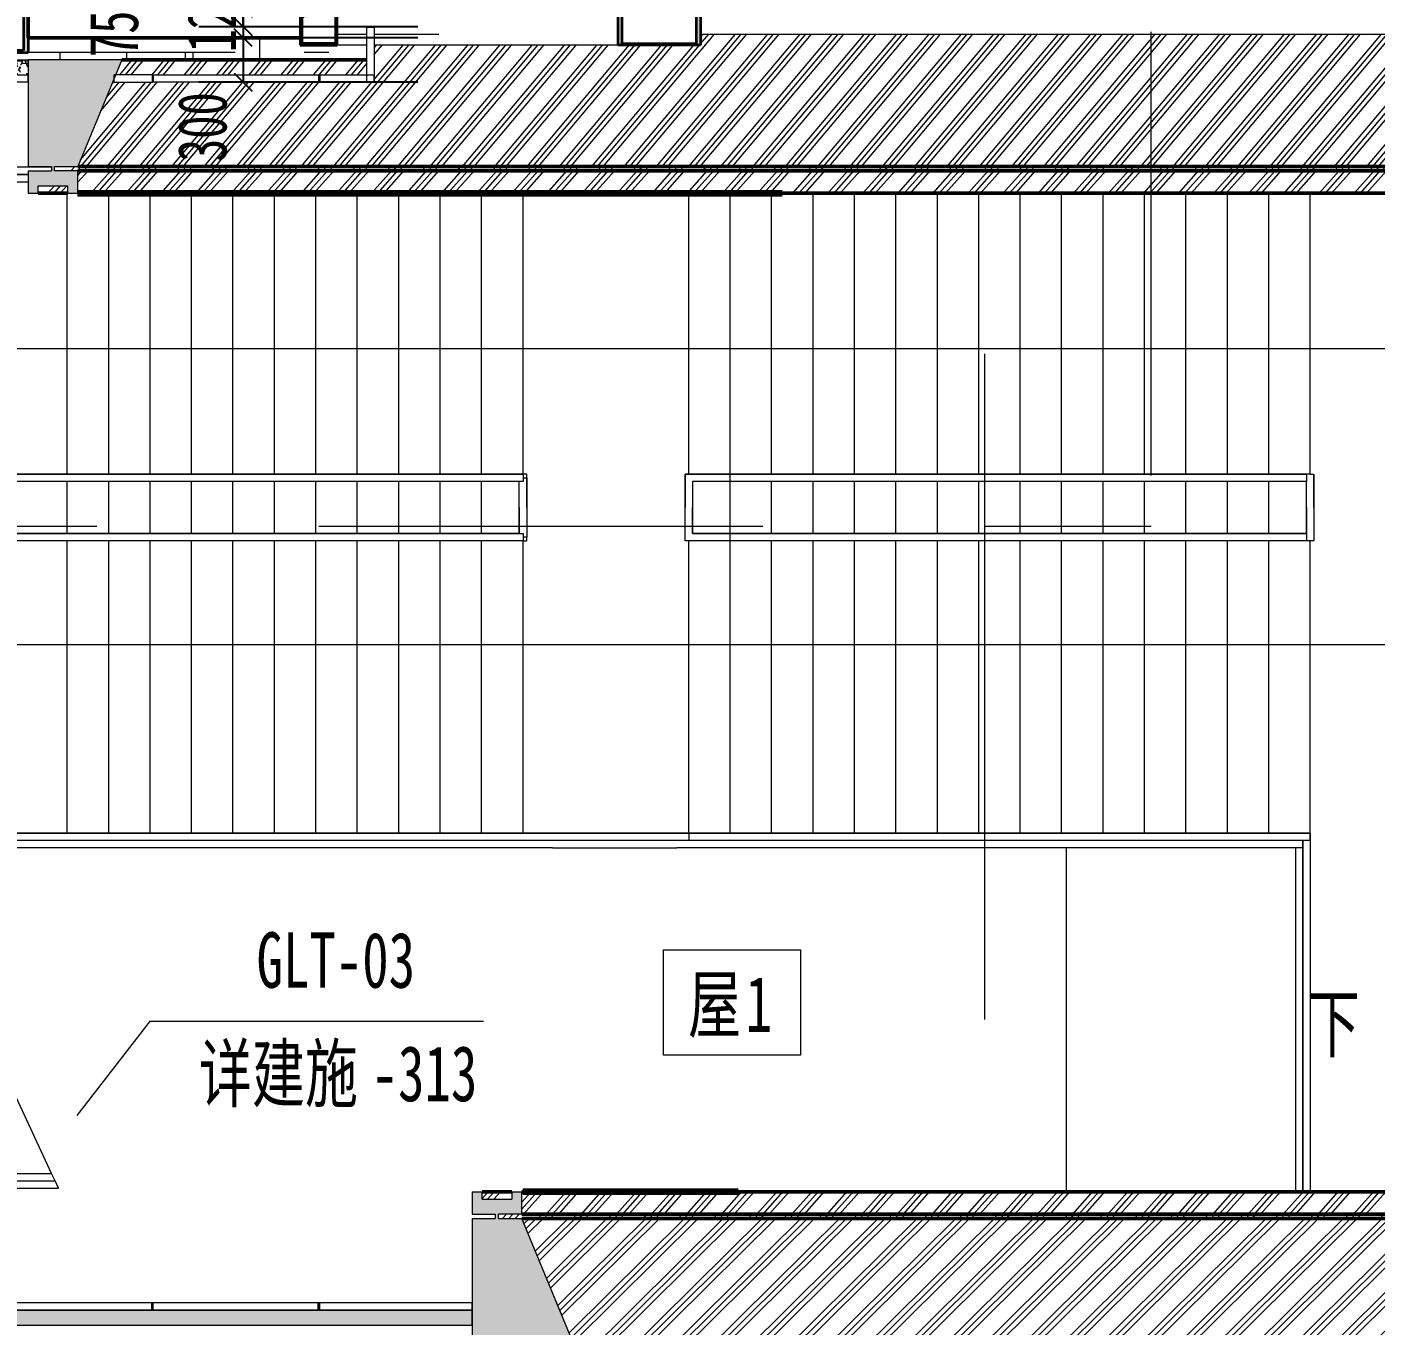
# Model space of a CAD drawing. Header units: millimetres. Extents: x 124696 to 347024, y 412631 to 564609.
# Drawn here: x 192699 to 201810, y 501577 to 510350 of the extents above; entities that cross this region are included whole.
import ezdxf

# ---------------------------------------------------------------- set-up
doc = ezdxf.new("R2010")
doc.units = ezdxf.units.MM
doc.header["$LTSCALE"] = 1500
doc.header["$MEASUREMENT"] = 0
for name, pattern in [('二层平面图$0$Aligning Line', [6.35, 3.175, -3.175]), ('二层平面图$0$IMPORT-216002', [3, 2, -1]), ('二层平面图$0$轴网线_12_3_3_3 mm', [21, 12, -3, 3, -3])]:
    doc.linetypes.add(name, pattern=pattern)
doc.layers.add('0-建筑底图', color=7, linetype='Continuous')
for name, color, linetype, lineweight in [('二层平面图$0$0-1', 7, 'Continuous', 5), ('二层平面图$0$A-FLOR-HRAL', 71, 'Continuous', 9), ('二层平面图$0$A-FLOR-STRS', 51, 'Continuous', 9), ('二层平面图$0$A-FLOR-STRS-IDEN-1', 2, 'Continuous', 15), ('二层平面图$0$A-FLOR-STRS-TXT', 51, 'Continuous', 9), ('二层平面图$0$A-LINE', 7, 'Continuous', 9), ('二层平面图$0$A-LINE-1', 7, '二层平面图$0$IMPORT-216002', 9), ('二层平面图$0$A-LINE-4', 7, '二层平面图$0$Aligning Line', 100), ('二层平面图$0$A-NORM-MODEL-1', 9, 'Continuous', 9), ('二层平面图$0$A-ROOF', 241, 'Continuous', 9), ('二层平面图$0$A-ROOF-2', 254, 'Continuous', 5), ('二层平面图$0$A-ROOF-3', 50, 'Continuous', 50), ('二层平面图$0$A-ROOF-GRID-1', 9, 'Continuous', 9), ('二层平面图$0$A-WALL-1', 10, 'Continuous', 50), ('二层平面图$0$A-WALL-2', 170, 'Continuous', 20), ('二层平面图$0$A-WALL-CURT-PANEL-2', 7, 'Continuous', 9), ('二层平面图$0$A-WALL-CURT-PANEL-3', 140, 'Continuous', 9), ('二层平面图$0$A-WALL-CURT-STILE-2', 7, 'Continuous', 9), ('二层平面图$0$A-WALL-CURT-STILE-3', 7, 'Continuous', 9), ('二层平面图$0$ANNO-DIMS', 3, 'Continuous', 15), ('二层平面图$0$ANNO-DOTE-1', 10, '二层平面图$0$轴网线_12_3_3_3 mm', 15), ('二层平面图$0$ANNO-TEXT', 7, 'Continuous', 15), ('二层平面图$0$ANNO-TEXT-1', 1, 'Continuous', 15), ('二层平面图$0$FLOR-PATT', 99, 'Continuous', 9), ('二层平面图$0$S-BEAM', 4, 'Continuous', 9), ('二层平面图$0$S-BEAM-1', 7, 'Continuous', 9), ('二层平面图$0$S-BEAM-2', 130, 'Continuous', 35), ('二层平面图$0$S-COLU', 7, 'Continuous', 9), ('二层平面图$0$S-COLU-2', 130, 'Continuous', 35), ('二层平面图$0$WALL-HATCH', 252, 'Continuous', 9)]:
    doc.layers.add(name, color=color, linetype=linetype, lineweight=lineweight)
doc.styles.add('二层平面图$0$黑体', font='simhei.ttf', dxfattribs={"width": 0.7, "height": 375})
doc.styles.add('二层平面图$0$黑体_5', font='simhei.ttf', dxfattribs={"width": 0.7, "height": 330})
doc.dimstyles.new('二层平面图$0$直线_2_2mm_黑体_引线_文字在上_2', dxfattribs={"dimscale": 304.8, "dimtxt": 412.811453, "dimasz": 0.393701, "dimexe": 0.984252, "dimexo": 0.0625, "dimgap": 0.147638, "dimtad": 1, "dimdec": 0, "dimzin": 0, "dimdsep": 46, "dimtxsty": '二层平面图$0$黑体_5', "dimblk1": '二层平面图$0$_Oblique', "dimblk2": '二层平面图$0$_Oblique', "dimsah": 1, "dimcen": 0.09, "dimazin": 0, "dimtfac": 1, "dimtdec": 4, "dimtix": 1, "dimtmove": 2, "dimatfit": 3, "dimfxl": 3.937008, "dimfxlon": 1, "dimtvp": 1, "dimtolj": 1, "dimtzin": 0, "dimarcsym": 2})
doc.dimstyles.new('二层平面图$0$直线_2_2mm_黑体_引线_文字在上_3', dxfattribs={"dimscale": 304.8, "dimtxt": 412.811453, "dimasz": 0.393701, "dimexe": 0.984252, "dimexo": 0.0625, "dimgap": 0.147638, "dimtad": 1, "dimdec": 0, "dimzin": 0, "dimdsep": 46, "dimtxsty": '二层平面图$0$黑体_5', "dimblk1": '二层平面图$0$_Oblique', "dimblk2": '二层平面图$0$_Oblique', "dimsah": 1, "dimcen": 0.09, "dimazin": 0, "dimtfac": 1, "dimtdec": 4, "dimtix": 1, "dimtmove": 0, "dimatfit": 3, "dimfxl": 3.937008, "dimfxlon": 1, "dimtvp": 1, "dimtolj": 1, "dimtzin": 0, "dimarcsym": 2})
pattern_1 = [(48.19, (10640.62, 0), (-118.58652, 132.5819), []), (48.19, (10682.55, 0), (-0.0019, 265.165), []), (48.19, (10598.7, 0), (-0.0019, 265.165), [])]
pattern_2 = [(48.19, (10694.29, 0), (-118.58652, 132.5819), []), (48.19, (10736.21, 0), (-0.0019, 265.165), []), (48.19, (10652.36, 0), (-0.0019, 265.165), [])]
pattern_3 = [(48.19, (10662.98, 0), (-118.58652, 132.5819), []), (48.19, (10704.9, 0), (-0.0019, 265.165), []), (48.19, (10621.06, 0), (-0.0019, 265.165), [])]
pattern_4 = [(0, (0, 0), (0, 449.705), []), (90, (0, 0), (-449.705, 3e-14), [])]

# ---------------------------------------------------------------- blocks, each defined once
blk = doc.blocks.new('二层平面图$0$屋顶檐口1 - 屋顶檐口1-2761451-104-2F')
at = {"layer": '二层平面图$0$A-ROOF'}
for points in [[(47536, 52875), (47603.1, 52875), (47603.1, 52925), (47804.3, 52925), (47804.3, 52875), (47871.4, 52875), (47871.4, 53025), (47714.9, 53025), (47714.9, 53055), (47871.4, 53055), (48169.6, 53775), (47536, 53775), (47536, 53055), (47692.5, 53055), (47692.5, 53025), (47536, 53025)], [(50871.4, 44850), (51262.7, 44850), (51262.7, 45000), (50871.4, 45945), (50714.9, 45945), (50714.9, 45975), (50871.4, 45975), (50871.4, 46125), (50804.3, 46125), (50804.3, 46075), (50603.1, 46075), (50603.1, 46125), (50536, 46125), (50536, 45975), (50692.5, 45975), (50692.5, 45945), (50536, 45945), (50536, 45000), (50871.4, 45000)]]:
    blk.add_hatch(color=256, dxfattribs=at).paths.add_polyline_path(points)
at = {"layer": '二层平面图$0$A-ROOF-GRID-1'}
h = blk.add_hatch(dxfattribs=at)
h.set_pattern_fill('FP_39', color=256, style=0, pattern_type=2)
h.set_pattern_definition([(49.948, (6091.51, -2522.41), (-119.07474, 118.00935), []), (49.948, (6133.61, -2518.24), (0.0017, 259.65786), []), (49.948, (6049.41, -2526.6), (0.0017, 259.65786), [])])
h.paths.add_polyline_path([(47871.4, 53055), (58501.2, 53055), (58501.2, 53950), (52079.5, 53950), (52079.5, 53875), (49875, 53875), (49875, 53625), (48116, 53625), (48116, 53645.7), (47989.9, 53341)])
h.paths.add_polyline_path([(48375.1, 53675), (49825, 53675), (49825, 53775), (48169.6, 53775), (48128.2, 53675)])
h.paths.add_polyline_path([(49875, 53919.7), (49881.3, 53950), (49875, 53950)])
h = blk.add_hatch(dxfattribs=at)
h.set_pattern_fill('FP_20', color=256, style=0, pattern_type=2)
h.set_pattern_definition(pattern_3)
h.paths.add_polyline_path([(47714.9, 53025), (58501.2, 53025), (58501.2, 53055), (47714.9, 53055)])
h = blk.add_hatch(dxfattribs=at)
h.set_pattern_fill('FP_21', color=256, style=0, pattern_type=2)
h.set_pattern_definition(pattern_2)
h.paths.add_polyline_path([(51381, 52875), (58501.2, 52875), (58501.2, 53025), (47871.4, 53025), (47871.4, 52875), (50871.4, 52875)])
h = blk.add_hatch(dxfattribs=at)
h.set_pattern_fill('FP_15', color=256, style=0, pattern_type=2)
h.set_pattern_definition(pattern_1)
h.paths.add_polyline_path([(47603.1, 52875), (47804.3, 52875), (47804.3, 52925), (47603.1, 52925)])
h = blk.add_hatch(dxfattribs=at)
h.set_pattern_fill('FP_17', color=256, style=0, pattern_type=2)
h.set_pattern_definition(pattern_1)
h.paths.add_polyline_path([(50692.5, 46075), (50804.3, 46075), (50804.3, 46125), (50603.1, 46125), (50603.1, 46075), (50690.7, 46075)])
h = blk.add_hatch(dxfattribs=at)
h.set_pattern_fill('FP_36', color=256, style=0, pattern_type=2)
h.set_pattern_definition(pattern_2)
h.paths.add_polyline_path([(58284.1, 45975), (58501.2, 45975), (58501.2, 46125), (50871.4, 46125), (50871.4, 45975), (55522.9, 45975)])
h = blk.add_hatch(dxfattribs=at)
h.set_pattern_fill('FP_35', color=256, style=0, pattern_type=2)
h.set_pattern_definition(pattern_3)
h.paths.add_polyline_path([(58501.2, 45945), (58501.2, 45975), (50714.9, 45975), (50714.9, 45945), (58284.1, 45945)])
h = blk.add_hatch(dxfattribs=at)
h.set_pattern_fill('FP_42', color=256, style=0, pattern_type=2)
h.set_pattern_definition([(44.742, (14018.58, 5804.9), (-119.07513, 141.64927), []), (44.742, (14060.68, 5800.73), (0.0011, 259.6579), []), (44.742, (13976.48, 5809.09), (0.0011, 259.6579), [])])
h.paths.add_polyline_path([(51381, 45000), (51740.6, 45000), (51740.6, 45050), (58501.2, 45050), (58501.2, 45945), (50871.4, 45945), (51262.7, 45000)])
at = {"layer": '二层平面图$0$A-ROOF-2'}
for p, q in [((47536, 53775), (47536, 53055)), ((48169.6, 53775), (47536, 53775)), ((48169.6, 53775), (47871.4, 53055)), ((47536, 53055), (47692.5, 53055)), ((47536, 53025), (47536, 52875)), ((47536, 53025), (47692.5, 53025)), ((47692.5, 53055), (47692.5, 53025)), ((47714.9, 53025), (47714.9, 53055)), ((47714.9, 53055), (47871.4, 53055)), ((47871.4, 53025), (47714.9, 53025)), ((47871.4, 52875), (47871.4, 53025)), ((47536, 52875), (47603.1, 52875)), ((47603.1, 52875), (47603.1, 52925)), ((47603.1, 52925), (47804.3, 52925)), ((47804.3, 52875), (47804.3, 52925)), ((47804.3, 52875), (47871.4, 52875)), ((50536, 46125), (50603.1, 46125)), ((50536, 46125), (50536, 45975)), ((50603.1, 46075), (50603.1, 46125)), ((50804.3, 46125), (50871.4, 46125)), ((50804.3, 46125), (50804.3, 46075)), ((50871.4, 45975), (50871.4, 46125)), ((50603.1, 46075), (50804.3, 46075)), ((50536, 45975), (50692.5, 45975)), ((50536, 45945), (50692.5, 45945)), ((50536, 45945), (50536, 45000)), ((50692.5, 45975), (50692.5, 45945)), ((50871.4, 45975), (50714.9, 45975)), ((50714.9, 45945), (50714.9, 45975)), ((50714.9, 45945), (50871.4, 45945)), ((51262.7, 45000), (50871.4, 45945))]:
    blk.add_line(p, q, dxfattribs=at)
at = {"layer": '二层平面图$0$A-ROOF-3'}
for p, q in [((49825, 53775), (48169.6, 53775)), ((58501.2, 53055), (47871.4, 53055)), ((58501.2, 53025), (47871.4, 53025)), ((47804.3, 52875), (47603.1, 52875)), ((50871.4, 52875), (47871.4, 52875)), ((58501.2, 52875), (50871.4, 52875)), ((50603.1, 46125), (50804.3, 46125)), ((50871.4, 46125), (58501.2, 46125)), ((58501.2, 45975), (50871.4, 45975)), ((50871.4, 45945), (58501.2, 45945))]:
    blk.add_line(p, q, dxfattribs=at)
blk = doc.blocks.new('二层平面图$0$SHS-Roof-center_rvt-1-104-2F')
at = {"layer": '二层平面图$0$A-NORM-MODEL-1'}
for p, q in [((49625, 53950), (49825, 53950)), ((49875, 53950), (50310.6, 53950)), ((52079.5, 53950), (58501.2, 53950))]:
    blk.add_line(p, q, dxfattribs=at)
at = {"layer": '二层平面图$0$A-ROOF'}
blk.add_blockref('二层平面图$0$屋顶檐口1 - 屋顶檐口1-2761451-104-2F', (0, 0), dxfattribs=at)
blk = doc.blocks.new('二层平面图$0$S-柱-钢-矩形管 - _-250x250x12x12-1974469-104-2F')
at = {"layer": '二层平面图$0$S-COLU'}
h = blk.add_hatch(color=256, dxfattribs=at)
h.paths.add_polyline_path([(125, -125), (125, 125), (-125, 125), (-125, -125)])
h.paths.add_polyline_path([(113, -113), (-113, -113), (-113, 113), (113, 113)])
at = {"layer": '二层平面图$0$S-COLU-2'}
for p, q in [((125, 125), (-125, 125)), ((-125, 125), (-125, -125)), ((-113, -113), (-113, 113)), ((-113, 113), (113, 113)), ((113, 113), (113, -113)), ((125, -125), (125, 125)), ((-125, -125), (125, -125)), ((113, -113), (-113, -113))]:
    blk.add_line(p, q, dxfattribs=at)
blk = doc.blocks.new('二层平面图$0$S-梁-钢-箱形1 - _-300x350x14x14-V82-104-2F')
at = {"layer": '二层平面图$0$S-BEAM-1'}
h = blk.add_hatch(color=256, dxfattribs=at)
h.paths.add_polyline_path([(47535.4, 53825), (47535.4, 54175), (46864.6, 54175), (46864.6, 53825), (47239.2, 53825)])
h.paths.add_polyline_path([(47504.1, 53839), (46895.9, 53839), (46895.9, 54161), (47504.1, 54161)])
for p, q in [((47535.4, 54175), (48935.4, 54175)), ((48935.4, 53825), (47535.4, 53825)), ((49567.1, 53825), (49400, 53825))]:
    blk.add_line(p, q, dxfattribs=at)
at = {"layer": '二层平面图$0$S-BEAM-2'}
for p, q in [((47535.4, 54175), (46864.6, 54175)), ((46864.6, 54175), (46864.6, 53825)), ((46895.9, 53839), (46895.9, 54161)), ((47504.1, 54161), (46895.9, 54161)), ((47504.1, 54161), (47504.1, 53839)), ((47535.4, 54175), (47535.4, 53825)), ((46864.6, 53825), (47535.4, 53825)), ((47504.1, 53839), (46895.9, 53839))]:
    blk.add_line(p, q, dxfattribs=at)
blk = doc.blocks.new('二层平面图$0$S-梁-钢-箱形1 - _-250x250x12x12-V88-104-2F')
at = {"layer": '二层平面图$0$S-BEAM-2'}
h = blk.add_hatch(color=256, dxfattribs=at)
h.paths.add_polyline_path([(52079.5, 53875), (52079.5, 54125), (51520.5, 54125), (51520.5, 53875)])
h.paths.add_polyline_path([(51547.3, 53887), (51547.3, 54113), (52052.7, 54113), (52052.7, 53887)])
at = {"layer": '二层平面图$0$S-BEAM-1'}
for p, q in [((50272.8, 54125), (51520.5, 54125)), ((49825, 53875), (49625, 53875)), ((51520.5, 53875), (49875, 53875))]:
    blk.add_line(p, q, dxfattribs=at)
at = {"layer": '二层平面图$0$S-BEAM-2'}
for p, q in [((51520.5, 54125), (52079.5, 54125)), ((51520.5, 54125), (51520.5, 53875)), ((52079.5, 54125), (52079.5, 53875)), ((51547.3, 54113), (51547.3, 53887)), ((51547.3, 54113), (52052.7, 54113)), ((52052.7, 53887), (52052.7, 54113)), ((52079.5, 53875), (51520.5, 53875)), ((51547.3, 53887), (52052.7, 53887))]:
    blk.add_line(p, q, dxfattribs=at)
blk = doc.blocks.new('二层平面图$0$SHS-Structure-Center_rvt-1-104-2F')
at = {"layer": '二层平面图$0$S-BEAM'}
for name in ['二层平面图$0$S-梁-钢-箱形1 - _-300x350x14x14-V82-104-2F', '二层平面图$0$S-梁-钢-箱形1 - _-250x250x12x12-V88-104-2F']:
    blk.add_blockref(name, (0, 0), dxfattribs=at)
at = {"layer": '二层平面图$0$S-COLU'}
blk.add_blockref('二层平面图$0$S-柱-钢-矩形管 - _-250x250x12x12-1974469-104-2F', (49500, 54000), dxfattribs=at)
blk = doc.blocks.new('二层平面图$0$系统嵌板 - 白色艾特板-12479780-104-2F')
at = {"layer": '二层平面图$0$A-WALL-CURT-PANEL-3'}
for p, q in [((558.5, 0), (-558.5, 0)), ((-558.5, 0), (-558.5, -50)), ((558.5, -50), (558.5, 0)), ((-558.5, -50), (558.5, -50))]:
    blk.add_line(p, q, dxfattribs=at)
blk = doc.blocks.new('二层平面图$0$系统嵌板 - 白色艾特板-V95-104-2F')
at = {"layer": '二层平面图$0$A-WALL-CURT-PANEL-3'}
for p, q in [((558.5, 0), (-558.5, 0)), ((-558.5, 0), (-558.5, -50)), ((558.5, -50), (558.5, 0)), ((-558.5, -50), (558.5, -50))]:
    blk.add_line(p, q, dxfattribs=at)
blk = doc.blocks.new('二层平面图$0$系统嵌板 - 白色艾特板-V96-104-2F')
at = {"layer": '二层平面图$0$A-WALL-CURT-PANEL-3'}
for p, q in [((473.6, 0), (-558.5, 0)), ((-558.5, 0), (-558.5, -50)), ((473.6, -50), (473.6, 0)), ((-558.5, -50), (473.6, -50))]:
    blk.add_line(p, q, dxfattribs=at)
blk = doc.blocks.new('二层平面图$0$矩形竖梃 - 8 x 50 mm 蜂窝铝板幕墙开缝-V102-104-2F')
at = {"layer": '二层平面图$0$A-WALL-CURT-STILE-3'}
for p, q in [((-4, 50), (4, 50)), ((-4, 0), (-4, 50)), ((4, 0), (-4, 0)), ((4, 50), (4, 0))]:
    blk.add_line(p, q, dxfattribs=at)
blk = doc.blocks.new('二层平面图$0$矩形竖梃 - 8 x 50 mm 蜂窝铝板幕墙开缝-V103-104-2F')
at = {"layer": '二层平面图$0$A-WALL-CURT-STILE-3'}
for p, q in [((-4, 50), (4, 50)), ((-4, 0), (-4, 50)), ((4, 0), (-4, 0)), ((4, 50), (4, 0))]:
    blk.add_line(p, q, dxfattribs=at)
blk = doc.blocks.new('二层平面图$0$系统嵌板 - 深灰色埃特板-12745581-104-2F')
at = {"layer": '二层平面图$0$A-WALL-CURT-PANEL-3'}
for p, q in [((-185.5, 0), (185.5, 0)), ((-185.5, -50), (-185.5, 0)), ((185.5, -50), (-185.5, -50)), ((185.5, -50), (185.5, 0))]:
    blk.add_line(p, q, dxfattribs=at)
blk = doc.blocks.new('二层平面图$0$系统嵌板 - 深灰色埃特板-12528282-104-2F')
at = {"layer": '二层平面图$0$A-WALL-CURT-PANEL-3'}
for p, q in [((-181.4, 50), (185.4, 50)), ((-181.4, 0), (-181.4, 50)), ((185.4, 0), (185.4, 50)), ((185.4, 0), (-181.4, 0))]:
    blk.add_line(p, q, dxfattribs=at)
blk = doc.blocks.new('二层平面图$0$系统嵌板 - 深灰色埃特板-12528283-104-2F')
at = {"layer": '二层平面图$0$A-WALL-CURT-PANEL-3'}
for p, q in [((-556.5, 50), (560.5, 50)), ((-556.5, 0), (-556.5, 50)), ((560.5, 0), (-556.5, 0)), ((560.5, 0), (560.5, 50))]:
    blk.add_line(p, q, dxfattribs=at)
blk = doc.blocks.new('二层平面图$0$系统嵌板 - 深灰色埃特板-12528284-104-2F')
at = {"layer": '二层平面图$0$A-WALL-CURT-PANEL-3'}
for p, q in [((560.5, 50), (301.4, 50)), ((301.4, 0), (301.4, 50)), ((301.4, 0), (560.5, 0)), ((560.5, 0), (560.5, 50))]:
    blk.add_line(p, q, dxfattribs=at)
blk = doc.blocks.new('二层平面图$0$顶部扶栏类型 - 顶部扶栏_内部_-6614265-104-2F')
at = {"layer": '二层平面图$0$A-FLOR-HRAL'}
for p, q in [((45000, 52950), (45000, 53000)), ((45000, 53000), (45050, 53000)), ((45050, 52950), (45000, 52950)), ((45050, 53000), (46680, 53000)), ((46680, 52950), (45050, 52950)), ((46680, 52950), (46680, 53000)), ((46680, 53000), (47536, 53000)), ((47536, 52950), (46680, 52950))]:
    blk.add_line(p, q, dxfattribs=at)
blk = doc.blocks.new('二层平面图$0$顶部扶栏类型 - 顶部扶栏_内部_-V173-104-2F')
at = {"layer": '二层平面图$0$A-FLOR-HRAL'}
for p, q in [((45000, 52950), (45000, 53000)), ((46680, 53000), (45000, 53000)), ((46680, 52950), (45000, 52950)), ((47536, 53000), (46680, 53000)), ((47536, 52950), (46680, 52950))]:
    blk.add_line(p, q, dxfattribs=at)
blk = doc.blocks.new('二层平面图$0$顶部扶栏类型 - 顶部扶栏_内部_-6614817-104-2F')
at = {"layer": '二层平面图$0$A-FLOR-HRAL'}
for p, q in [((44980, 48550), (46680, 48550)), ((46680, 48500), (44980, 48500)), ((46680, 48550), (51160, 48550)), ((51160, 48500), (46680, 48500)), ((51160, 48550), (52000, 48550)), ((52000, 48500), (51160, 48500)), ((52000, 48550), (56200, 48550)), ((52000, 48550), (52000, 48500)), ((56200, 48500), (52000, 48500)), ((56200, 48550), (56200, 48500))]:
    blk.add_line(p, q, dxfattribs=at)
blk = doc.blocks.new('二层平面图$0$顶部扶栏类型 - 顶部扶栏_内部_-V174-104-2F')
at = {"layer": '二层平面图$0$A-FLOR-HRAL'}
for p, q in [((46680, 48550), (44980, 48550)), ((46680, 48500), (44980, 48500)), ((51160, 48550), (46680, 48550)), ((51160, 48500), (46680, 48500)), ((52000, 48550), (51160, 48550)), ((52000, 48500), (51160, 48500)), ((56200, 48550), (52000, 48550)), ((56200, 48500), (52000, 48500)), ((56200, 48500), (56200, 48550))]:
    blk.add_line(p, q, dxfattribs=at)
blk = doc.blocks.new('二层平面图$0$顶部扶栏类型 - 顶部扶栏_内部_-6615320-104-2F')
at = {"layer": '二层平面图$0$A-FLOR-HRAL'}
for p, q in [((56150, 46125), (56150, 48500)), ((56200, 48500), (56200, 46125))]:
    blk.add_line(p, q, dxfattribs=at)
blk = doc.blocks.new('二层平面图$0$顶部扶栏类型 - 顶部扶栏_内部_-V175-104-2F')
at = {"layer": '二层平面图$0$A-FLOR-HRAL'}
for p, q in [((56150, 48500), (56150, 46125)), ((56200, 48500), (56200, 46125))]:
    blk.add_line(p, q, dxfattribs=at)
blk = doc.blocks.new('二层平面图$0$顶部扶栏类型 - 顶部扶栏_内部_-V176-104-2F')
at = {"layer": '二层平面图$0$A-FLOR-HRAL'}
for p, q in [((45000, 46250), (45000, 46200)), ((45000, 46250), (47694.6, 46250)), ((45000, 46200), (47718, 46200)), ((47718, 46200), (47694.6, 46250))]:
    blk.add_line(p, q, dxfattribs=at)
blk = doc.blocks.new('二层平面图$0$顶部扶栏类型 - 顶部扶栏_内部_-6956955-104-2F')
at = {"layer": '二层平面图$0$A-FLOR-HRAL'}
for p, q in [((46375, 50525), (46375, 50750)), ((46425, 50750), (46425, 50575)), ((50855, 50575), (50855, 50750)), ((50905, 50750), (50905, 50550)), ((46425, 50575), (46680, 50575)), ((46680, 50575), (50880, 50575)), ((46680, 50575), (46680, 50525)), ((50880, 50575), (50880, 50525)), ((46680, 50525), (46375, 50525)), ((50880, 50525), (46680, 50525)), ((50905, 50550), (50879.7, 50550)), ((50879.7, 50525), (50905, 50525)), ((50905, 50525), (50905, 50550))]:
    blk.add_line(p, q, dxfattribs=at)
blk = doc.blocks.new('二层平面图$0$顶部扶栏类型 - 顶部扶栏_内部_-V181-104-2F')
at = {"layer": '二层平面图$0$A-FLOR-HRAL'}
for p, q in [((46375, 50525), (46375, 50750)), ((46425, 50575), (46425, 50750)), ((50855, 50750), (50855, 50575)), ((50905, 50750), (50905, 50550)), ((46680, 50575), (46425, 50575)), ((50855, 50575), (46680, 50575)), ((46680, 50525), (46375, 50525)), ((50880, 50525), (46680, 50525))]:
    blk.add_line(p, q, dxfattribs=at)
blk = doc.blocks.new('二层平面图$0$系统嵌板 - 白色艾特板-12479604-104-2F')
at = {"layer": '二层平面图$0$A-WALL-CURT-PANEL-3'}
for p, q in [((-558.5, 50), (-276.5, 50)), ((-558.5, 0), (-558.5, 50)), ((-276.5, 0), (-558.5, 0)), ((-276.5, 0), (-276.5, 50))]:
    blk.add_line(p, q, dxfattribs=at)
blk = doc.blocks.new('二层平面图$0$矩形竖梃 - 8 x 50 mm 蜂窝铝板幕墙开缝-12383123-104-2F')
at = {"layer": '二层平面图$0$A-WALL-CURT-STILE-3'}
for p, q in [((4, 50), (-4, 50)), ((-4, 50), (-4, 0)), ((-4, 0), (4, 0)), ((4, 50), (4, 0))]:
    blk.add_line(p, q, dxfattribs=at)
blk = doc.blocks.new('二层平面图$0$矩形竖梃 - 8 x 50 mm 蜂窝铝板幕墙开缝-12528290-104-2F')
at = {"layer": '二层平面图$0$A-WALL-CURT-STILE-3'}
for p, q in [((4, 0), (-4, 0)), ((-4, 0), (-4, -50)), ((4, 0), (4, -50)), ((-4, -50), (4, -50))]:
    blk.add_line(p, q, dxfattribs=at)
blk = doc.blocks.new('二层平面图$0$矩形竖梃 - 8 x 50 mm 蜂窝铝板幕墙开缝-12528291-104-2F')
at = {"layer": '二层平面图$0$A-WALL-CURT-STILE-3'}
for p, q in [((4, 0), (-4, 0)), ((-4, 0), (-4, -50)), ((4, 0), (4, -50)), ((-4, -50), (4, -50))]:
    blk.add_line(p, q, dxfattribs=at)
blk = doc.blocks.new('二层平面图$0$顶部扶栏类型 - 顶部扶栏_内部_-12219506-104-2F')
at = {"layer": '二层平面图$0$A-FLOR-HRAL'}
for p, q in [((51975, 50750), (51975, 50975)), ((51975, 50975), (52280, 50975)), ((52280, 50975), (56175, 50975)), ((52280, 50925), (52280, 50975)), ((56175, 50975), (56175, 50925)), ((56199.4, 50975), (56225, 50975)), ((56225, 50975), (56225, 50750)), ((52025, 50925), (52025, 50750)), ((52280, 50925), (52025, 50925)), ((56175, 50925), (52280, 50925)), ((56175, 50750), (56175, 50925))]:
    blk.add_line(p, q, dxfattribs=at)
blk = doc.blocks.new('二层平面图$0$顶部扶栏类型 - 顶部扶栏_内部_-V675-104-2F')
at = {"layer": '二层平面图$0$A-FLOR-HRAL'}
for p, q in [((51975, 50975), (51975, 50750)), ((52280, 50975), (51975, 50975)), ((56200, 50975), (52280, 50975)), ((56225, 50750), (56225, 50975)), ((52025, 50925), (52025, 50750)), ((52280, 50925), (52025, 50925)), ((56175, 50925), (52280, 50925)), ((56175, 50750), (56175, 50925))]:
    blk.add_line(p, q, dxfattribs=at)
blk = doc.blocks.new('二层平面图$0$顶部扶栏类型 - 顶部扶栏_内部_-12219670-104-2F')
at = {"layer": '二层平面图$0$A-FLOR-HRAL'}
for p, q in [((51975, 50525), (51975, 50750)), ((52025, 50750), (52025, 50575)), ((56175, 50575), (56175, 50750)), ((56225, 50750), (56225, 50525)), ((52025, 50575), (52280, 50575)), ((52280, 50575), (56175, 50575)), ((52280, 50525), (52280, 50575)), ((56175, 50575), (56175, 50525)), ((52280, 50525), (51975, 50525)), ((56175, 50525), (52280, 50525)), ((56225, 50525), (56199.4, 50525))]:
    blk.add_line(p, q, dxfattribs=at)
blk = doc.blocks.new('二层平面图$0$顶部扶栏类型 - 顶部扶栏_内部_-V676-104-2F')
at = {"layer": '二层平面图$0$A-FLOR-HRAL'}
for p, q in [((51975, 50525), (51975, 50750)), ((52025, 50575), (52025, 50750)), ((56175, 50750), (56175, 50575)), ((56225, 50750), (56225, 50525)), ((52280, 50575), (52025, 50575)), ((56175, 50575), (52280, 50575)), ((52280, 50525), (51975, 50525)), ((56200, 50525), (52280, 50525))]:
    blk.add_line(p, q, dxfattribs=at)
blk = doc.blocks.new('二层平面图$0$顶部扶栏类型 - 顶部扶栏_内部_-12219770-104-2F')
at = {"layer": '二层平面图$0$A-FLOR-HRAL'}
for p, q in [((46375, 50750), (46375, 50975)), ((46375, 50975), (46680, 50975)), ((46680, 50975), (50880, 50975)), ((46680, 50975), (46680, 50925)), ((50905, 50975), (50879.7, 50975)), ((50879.7, 50950), (50905, 50950)), ((50880, 50975), (50880, 50925)), ((50905, 50950), (50905, 50975)), ((50905, 50950), (50905, 50750)), ((46425, 50925), (46425, 50750)), ((46680, 50925), (46425, 50925)), ((50880, 50925), (46680, 50925)), ((50855, 50750), (50855, 50925))]:
    blk.add_line(p, q, dxfattribs=at)
blk = doc.blocks.new('二层平面图$0$顶部扶栏类型 - 顶部扶栏_内部_-V677-104-2F')
at = {"layer": '二层平面图$0$A-FLOR-HRAL'}
for p, q in [((46375, 50975), (46375, 50750)), ((46680, 50975), (46375, 50975)), ((50880, 50975), (46680, 50975)), ((50905, 50750), (50905, 50950)), ((46425, 50925), (46425, 50750)), ((46680, 50925), (46425, 50925)), ((50855, 50925), (46680, 50925)), ((50855, 50750), (50855, 50925))]:
    blk.add_line(p, q, dxfattribs=at)
blk = doc.blocks.new('二层平面图$0$标记_楼梯_楼梯编号 - 标记_楼梯_楼梯编号-5308739-104-2F')
at = {"layer": '二层平面图$0$A-FLOR-STRS-IDEN-1'}
blk.add_line((-7.493, 0), (7.507, 0), dxfattribs=at)
blk = doc.blocks.new('二层平面图$0$_Oblique')
at = {"color": 0, "linetype": 'ByBlock', "lineweight": -2}
blk.add_line((-0.5, -0.5), (0.5, 0.5), dxfattribs=at)
blk = doc.blocks.new('*D2586')
at = {"layer": '二层平面图$0$ANNO-DIMS', "color": 0, "lineweight": -2, "transparency": 16777216}
for p, q in [((48988.8, 54125), (48988.8, 54245)), ((50169.7, 54125), (48688.8, 54125)), ((48988.8, 54125), (48988.8, 54000)), ((50169.7, 54000), (48688.8, 54000)), ((48988.8, 54000), (48988.8, 53880))]:
    blk.add_line(p, q, dxfattribs=at)
at = {"layer": '二层平面图$0$ANNO-DIMS', "color": 0, "lineweight": -2, "transparency": 16777216, "xscale": 120, "yscale": 120, "zscale": 120}
for p, rotation in [((48988.8, 54125), 270), ((48988.8, 54000), 90)]:
    blk.add_blockref('二层平面图$0$_Oblique', p, dxfattribs=dict(at, rotation=rotation))
at = {"layer": '二层平面图$0$ANNO-DIMS', "color": 0, "transparency": 16777216, "insert": (48778.8, 54062.5), "char_height": 330, "width": 604.817, "attachment_point": 5, "rotation": 90, "style": '二层平面图$0$黑体_5'}
blk.add_mtext('\\A1;125', dxfattribs=at)
blk = doc.blocks.new('*D2587')
at = {"layer": '二层平面图$0$ANNO-DIMS', "color": 0, "lineweight": -2, "transparency": 16777216}
for p, q in [((48988.8, 54000), (48988.8, 54120)), ((50169.7, 54000), (48688.8, 54000)), ((48988.8, 54000), (48988.8, 53925)), ((50169.7, 53925), (48688.8, 53925)), ((48988.8, 53925), (48988.8, 53805))]:
    blk.add_line(p, q, dxfattribs=at)
at = {"layer": '二层平面图$0$ANNO-DIMS', "color": 0, "lineweight": -2, "transparency": 16777216, "xscale": 120, "yscale": 120, "zscale": 120}
for p, rotation in [((48988.8, 54000), 270), ((48988.8, 53925), 90)]:
    blk.add_blockref('二层平面图$0$_Oblique', p, dxfattribs=dict(at, rotation=rotation))
at = {"layer": '二层平面图$0$ANNO-DIMS', "color": 0, "transparency": 16777216, "insert": (47948.7, 53794.5), "char_height": 330, "width": 403.211, "attachment_point": 1, "rotation": 90, "line_spacing_factor": 0.872751, "style": '二层平面图$0$黑体_5'}
blk.add_mtext('\\A1;75', dxfattribs=at)
blk = doc.blocks.new('*D2588')
at = {"layer": '二层平面图$0$ANNO-DIMS', "color": 0, "lineweight": -2, "transparency": 16777216}
for p, q in [((50169.7, 53925), (48688.8, 53925)), ((48988.8, 53925), (48988.8, 53625)), ((50169.7, 53625), (48688.8, 53625))]:
    blk.add_line(p, q, dxfattribs=at)
at = {"layer": '二层平面图$0$ANNO-DIMS', "color": 0, "lineweight": -2, "transparency": 16777216, "xscale": 120, "yscale": 120, "zscale": 120}
for p, rotation in [((48988.8, 53925), 90), ((48988.8, 53625), 270)]:
    blk.add_blockref('二层平面图$0$_Oblique', p, dxfattribs=dict(at, rotation=rotation))
at = {"layer": '二层平面图$0$ANNO-DIMS', "color": 0, "transparency": 16777216, "insert": (48546.6, 53085.4), "char_height": 330, "width": 604.817, "attachment_point": 1, "rotation": 90, "line_spacing_factor": 0.872751, "style": '二层平面图$0$黑体_5'}
blk.add_mtext('\\A1;300', dxfattribs=at)
blk = doc.blocks.new('二层平面图')
at = {"layer": '二层平面图$0$FLOR-PATT'}
h = blk.add_hatch(dxfattribs=at)
h.set_pattern_fill('FP_129', color=8, style=0, pattern_type=2)
h.set_pattern_definition(pattern_4)
h.paths.add_polyline_path([(47397.1, 53775), (48597.1, 53775), (48597.1, 53825), (47397.1, 53825), (47397.1, 53812.6)])
h.paths.add_polyline_path([(47504.1, 54175), (48597.1, 54175), (48597.1, 62825), (47397.1, 62825), (47397.1, 54175)])
h.paths.add_polyline_path([(47929.5, 63175), (48597.1, 63175), (48597.1, 63325), (47397.1, 63325), (47397.1, 63175), (47535.4, 63175)])
h = blk.add_hatch(dxfattribs=at)
h.set_pattern_fill('FP_129', color=8, style=0, pattern_type=2)
h.set_pattern_definition(pattern_4)
h.paths.add_polyline_path([(49310.1, 53775), (49400, 53775), (49400, 53875), (49375, 53875), (49375, 53925), (48935.4, 53925), (48935.4, 53825), (48597.1, 53825), (48597.1, 53775), (48936, 53775)])
h.paths.add_polyline_path([(49387, 53887), (49400, 53887), (49400, 54113), (49387, 54113), (49387, 54048.4)])
h.paths.add_polyline_path([(49310.1, 54125), (49400, 54125), (49400, 62875), (48935.4, 62875), (48935.4, 62825), (48597.1, 62825), (48597.1, 54175), (48935.4, 54175), (48935.4, 54125)])
h.paths.add_polyline_path([(49387, 62887), (49400, 62887), (49400, 63113), (49387, 63113)])
h.paths.add_polyline_path([(49310.1, 63075), (49375, 63075), (49375, 63125), (49400, 63125), (49400, 63325), (48597.1, 63325), (48597.1, 63175), (48935.4, 63175), (48935.4, 63075)])
at = {"layer": '二层平面图$0$WALL-HATCH'}
h = blk.add_hatch(dxfattribs=at)
h.set_pattern_fill('FP_113', color=8, angle=-113.578, style=0, pattern_type=2)
h.set_pattern_definition([(66.422, (52862.945, 53682.62), (0.21196, 152.88676), [26.213, -13.882, 69.19, -13.882, -42.855]), (66.422, (52862.945, 53682.62), (0.21196, 152.88676), [-123.167, 26.213, -16.642]), (113.58, (52823.026, 53682.62), (-66.51436, 0.00144), [26.213, -13.882, 69.26, -13.882, -42.855]), (113.58, (52823.026, 53682.62), (-66.51436, 0.00144), [-123.237, 26.213, -16.642]), (1e-14, (52823.03, 53682.62), (-3e-14, 152.4), [39.907, -26.604]), (1e-14, (52856.28, 53819.78), (-3e-14, 152.4), [39.907, -26.604]), (90, (52812.5, 53706.74), (-66.513, -4e-14), [12.722, -139.678]), (90, (52845.757, 53782.94), (-66.513, -4e-14), [12.722, -139.678]), (90, (52873.46, 53706.74), (-66.513, -4e-14), [12.722, -139.678]), (90, (52906.72, 53782.94), (-66.513, -4e-14), [12.722, -139.678])])
h.paths.add_polyline_path([(47239.2, 53675), (47536, 53675), (47536, 53775), (45150, 53775), (45150, 53675), (46548.9, 53675)])
h = blk.add_hatch(dxfattribs=at)
h.set_pattern_fill('FP_116', color=8, angle=-113.578, style=0, pattern_type=2)
h.set_pattern_definition([(66.422, (45487.945, 45232.62), (0.21196, 152.88676), [26.213, -13.882, 69.19, -13.882, -42.855]), (66.422, (45487.945, 45232.62), (0.21196, 152.88676), [-123.167, 26.213, -16.642]), (113.58, (45448.026, 45232.62), (-66.51436, 0.00144), [26.213, -13.882, 69.26, -13.882, -42.855]), (113.58, (45448.026, 45232.62), (-66.51436, 0.00144), [-123.237, 26.213, -16.642]), (2e-13, (45448.03, 45232.62), (-5e-13, 152.4), [39.907, -26.604]), (2e-13, (45481.28, 45369.78), (-5e-13, 152.4), [39.907, -26.604]), (90, (45437.5, 45256.74), (-66.513, -2e-13), [12.722, -139.678]), (90, (45470.756, 45332.94), (-66.513, -2e-13), [12.722, -139.678]), (90, (45498.46, 45256.74), (-66.513, -2e-13), [12.722, -139.678]), (90, (45531.716, 45332.94), (-66.513, -2e-13), [12.722, -139.678])])
h.paths.add_polyline_path([(50000.4, 45225), (50536, 45225), (50536, 45325), (40775, 45324), (40775, 45225), (49310.1, 45225)])
at = {"layer": '二层平面图$0$A-FLOR-STRS', "color": 8}
for p, q in [((47692.5, 53050), (46599.4, 53050)), ((47800, 50975), (47800, 52875)), ((48080, 50975), (48080, 52875)), ((48360, 50975), (48360, 52875)), ((48640, 50975), (48640, 52875)), ((48920, 50975), (48920, 52875)), ((49200, 50975), (49200, 52875)), ((49480, 50975), (49480, 52875)), ((49760, 50975), (49760, 52875)), ((50040, 50975), (50040, 52875)), ((50320, 50975), (50320, 52875)), ((50600, 50975), (50600, 52875)), ((50880, 50975), (50880, 52875)), ((52000, 50975), (52000, 52875)), ((52280, 50975), (52280, 52875)), ((52560, 50975), (52560, 52875)), ((52840, 50975), (52840, 52875)), ((53120, 50975), (53120, 52875)), ((53400, 50975), (53400, 52875)), ((53680, 50975), (53680, 52875)), ((53960, 50975), (53960, 52875)), ((54240, 50975), (54240, 52875)), ((54520, 50975), (54520, 52875)), ((54800, 50975), (54800, 52875)), ((55080, 50975), (55080, 52875)), ((55360, 50975), (55360, 52875)), ((55640, 50975), (55640, 52875)), ((55920, 50975), (55920, 52875)), ((56200, 50975), (56200, 52875)), ((47800, 50575), (47800, 50925)), ((48080, 50575), (48080, 50925)), ((48360, 50575), (48360, 50925)), ((48640, 50575), (48640, 50925)), ((48920, 50575), (48920, 50925)), ((49200, 50575), (49200, 50925)), ((49480, 50575), (49480, 50925)), ((49760, 50575), (49760, 50925)), ((50040, 50575), (50040, 50925)), ((50320, 50575), (50320, 50925)), ((50600, 50575), (50600, 50925)), ((52280, 50575), (52280, 50925)), ((52560, 50575), (52560, 50925)), ((52840, 50575), (52840, 50925)), ((53120, 50575), (53120, 50925)), ((53400, 50575), (53400, 50925)), ((53680, 50575), (53680, 50925)), ((53960, 50575), (53960, 50925)), ((54240, 50575), (54240, 50925)), ((54520, 50575), (54520, 50925)), ((54800, 50575), (54800, 50925)), ((55080, 50575), (55080, 50925)), ((55360, 50575), (55360, 50925)), ((55640, 50575), (55640, 50925)), ((55920, 50575), (55920, 50925)), ((47800, 48550), (47800, 50525)), ((48080, 48550), (48080, 50525)), ((48360, 48550), (48360, 50525)), ((48640, 48550), (48640, 50525)), ((48920, 48550), (48920, 50525)), ((49200, 48550), (49200, 50525)), ((49480, 48550), (49480, 50525)), ((49760, 48550), (49760, 50525)), ((50040, 48550), (50040, 50525)), ((50320, 48550), (50320, 50525)), ((50600, 48550), (50600, 50525)), ((50880, 48550), (50880, 50525)), ((52000, 48550), (52000, 50525)), ((52280, 48550), (52280, 50525)), ((52560, 48550), (52560, 50525)), ((52840, 48550), (52840, 50525)), ((53120, 48550), (53120, 50525)), ((53400, 48550), (53400, 50525)), ((53680, 48550), (53680, 50525)), ((53960, 48550), (53960, 50525)), ((54240, 48550), (54240, 50525)), ((54520, 48550), (54520, 50525)), ((54800, 48550), (54800, 50525)), ((55080, 48550), (55080, 50525)), ((55360, 48550), (55360, 50525)), ((55640, 48550), (55640, 50525)), ((55920, 48550), (55920, 50525)), ((56200, 48550), (56200, 50525)), ((51079.4, 48450), (46599.4, 48450)), ((51079.4, 48450), (51919.4, 48450)), ((56150, 48450), (51919.4, 48450)), ((56100, 48450), (56100, 46125)), ((45000, 46150), (47741.3, 46150))]:
    blk.add_line(p, q, dxfattribs=at)
at = {"layer": '二层平面图$0$A-FLOR-STRS-IDEN-1', "color": 8}
blk.add_line((47867.9, 46641.3), (48363.3, 47280.1), dxfattribs=at)
at = {"layer": '二层平面图$0$A-FLOR-STRS-TXT', "color": 8}
for p, q in [((47694.6, 46250), (47319.2, 47055.1)), ((47741.3, 46150), (47718, 46200))]:
    blk.add_line(p, q, dxfattribs=at)
at = {"layer": '二层平面图$0$A-LINE', "color": 8}
for p, q in [((48597.1, 53825), (48597.1, 53775)), ((46120, 51825), (58720, 51825)), ((46120, 49825), (58720, 49825)), ((54550, 48450), (54550, 46125))]:
    blk.add_line(p, q, dxfattribs=at)
at = {"layer": '二层平面图$0$A-LINE-1', "color": 8}
for p, q in [((55125, 50966.2), (55125, 84366.2)), ((45000, 50625), (55125, 50625))]:
    blk.add_line(p, q, dxfattribs=at)
at = {"layer": '二层平面图$0$A-LINE-4', "color": 8}
for p, q in [((47869.6, 52875), (61859.6, 52875)), ((61859.6, 46125), (50879.6, 46125))]:
    blk.add_line(p, q, dxfattribs=at)
at = {"layer": '二层平面图$0$A-WALL-1', "color": 8}
for q in [(47535.4, 54125), (49375, 53925)]:
    blk.add_line((47535.4, 53925), q, dxfattribs=at)
at = {"layer": '二层平面图$0$A-WALL-2', "color": 8}
for p, q in [((45050, 53775), (47536, 53775)), ((47536, 53775), (47536, 53675)), ((40775, 53675), (47536, 53675)), ((50536, 45325), (40775, 45325)), ((50536, 45225), (50536, 45325)), ((40775, 45225), (50536, 45225))]:
    blk.add_line(p, q, dxfattribs=at)
at = {"layer": '二层平面图$0$ANNO-DOTE-1', "color": 8}
blk.add_line((54000, -6710.3), (54000, 106757.2), dxfattribs=at)
at = {"layer": '二层平面图$0$ANNO-TEXT-1', "color": 8, "flags": 128}
blk.add_lwpolyline([(51828.9, 47761.9), (52754.3, 47761.9), (52754.3, 47047.9), (51828.9, 47047.9)], close=True, dxfattribs=at)
at = {"layer": '二层平面图$0$0-1', "color": 8}
for name in ['二层平面图$0$SHS-Roof-center_rvt-1-104-2F', '二层平面图$0$SHS-Structure-Center_rvt-1-104-2F']:
    blk.add_blockref(name, (0, 0), dxfattribs=at)
at = {"layer": '二层平面图$0$A-FLOR-HRAL', "color": 8}
for name in ['二层平面图$0$顶部扶栏类型 - 顶部扶栏_内部_-6614265-104-2F', '二层平面图$0$顶部扶栏类型 - 顶部扶栏_内部_-V173-104-2F', '二层平面图$0$顶部扶栏类型 - 顶部扶栏_内部_-12219770-104-2F', '二层平面图$0$顶部扶栏类型 - 顶部扶栏_内部_-V677-104-2F', '二层平面图$0$顶部扶栏类型 - 顶部扶栏_内部_-12219506-104-2F', '二层平面图$0$顶部扶栏类型 - 顶部扶栏_内部_-V675-104-2F', '二层平面图$0$顶部扶栏类型 - 顶部扶栏_内部_-6956955-104-2F', '二层平面图$0$顶部扶栏类型 - 顶部扶栏_内部_-V181-104-2F', '二层平面图$0$顶部扶栏类型 - 顶部扶栏_内部_-12219670-104-2F', '二层平面图$0$顶部扶栏类型 - 顶部扶栏_内部_-V676-104-2F', '二层平面图$0$顶部扶栏类型 - 顶部扶栏_内部_-6614817-104-2F', '二层平面图$0$顶部扶栏类型 - 顶部扶栏_内部_-V174-104-2F', '二层平面图$0$顶部扶栏类型 - 顶部扶栏_内部_-6615320-104-2F', '二层平面图$0$顶部扶栏类型 - 顶部扶栏_内部_-V175-104-2F', '二层平面图$0$顶部扶栏类型 - 顶部扶栏_内部_-V176-104-2F']:
    blk.add_blockref(name, (0, 0), dxfattribs=at)
at = {"layer": '二层平面图$0$A-FLOR-STRS-IDEN-1', "color": 8, "xscale": 149.9999999999999, "yscale": 149.9999999999999, "zscale": 149.9999999999999}
blk.add_blockref('二层平面图$0$标记_楼梯_楼梯编号 - 标记_楼梯_楼梯编号-5308739-104-2F', (49487.2, 47279), dxfattribs=at)
at = {"layer": '二层平面图$0$A-WALL-CURT-PANEL-2', "color": 8}
for name, p in [('二层平面图$0$系统嵌板 - 深灰色埃特板-12528283-104-2F', (48939.6, 53625)), ('二层平面图$0$系统嵌板 - 深灰色埃特板-12528282-104-2F', (49689.6, 53625)), ('二层平面图$0$系统嵌板 - 白色艾特板-12479780-104-2F', (47812.5, 45375)), ('二层平面图$0$系统嵌板 - 白色艾特板-V95-104-2F', (48937.5, 45375)), ('二层平面图$0$系统嵌板 - 白色艾特板-V96-104-2F', (50062.5, 45375))]:
    blk.add_blockref(name, p, dxfattribs=at)
at = {"layer": '二层平面图$0$A-WALL-CURT-PANEL-3', "color": 8, "rotation": 269.9999999999999}
blk.add_blockref('二层平面图$0$系统嵌板 - 深灰色埃特板-12745581-104-2F', (49875, 53810.5), dxfattribs=at)
at = {"layer": '二层平面图$0$A-WALL-CURT-PANEL-3', "color": 8}
for name, p in [('二层平面图$0$系统嵌板 - 白色艾特板-12479604-104-2F', (47812.5, 53625)), ('二层平面图$0$系统嵌板 - 深灰色埃特板-12528284-104-2F', (47814.6, 53625))]:
    blk.add_blockref(name, p, dxfattribs=at)
at = {"layer": '二层平面图$0$A-WALL-CURT-STILE-2', "color": 8, "extrusion": (0, 0, -1), "rotation": 180}
for name, p in [('二层平面图$0$矩形竖梃 - 8 x 50 mm 蜂窝铝板幕墙开缝-V102-104-2F', (-48375, 45375)), ('二层平面图$0$矩形竖梃 - 8 x 50 mm 蜂窝铝板幕墙开缝-V103-104-2F', (-49500, 45375))]:
    blk.add_blockref(name, p, dxfattribs=at)
at = {"layer": '二层平面图$0$A-WALL-CURT-STILE-3', "color": 8, "extrusion": (0, 0, -1)}
for name, p, rotation in [('二层平面图$0$矩形竖梃 - 8 x 50 mm 蜂窝铝板幕墙开缝-12383123-104-2F', (-49875, 54000), 270.0000000000001), ('二层平面图$0$矩形竖梃 - 8 x 50 mm 蜂窝铝板幕墙开缝-12528291-104-2F', (-48379.1, 53625), 180), ('二层平面图$0$矩形竖梃 - 8 x 50 mm 蜂窝铝板幕墙开缝-12528290-104-2F', (-49504.1, 53625), 180)]:
    blk.add_blockref(name, p, dxfattribs=dict(at, rotation=rotation))
at = {"layer": '二层平面图$0$A-FLOR-STRS-IDEN-1', "color": 8, "char_height": 375, "attachment_point": 1, "style": '二层平面图$0$黑体'}
for s, insert, width in [('GLT-03', (49079.2, 47879.4), 1414.177), ('详建施', (48690.1, 47112.8), 1414.177), ('-313', (49857, 47112.8), 942.784)]:
    blk.add_mtext(s, dxfattribs=dict(at, insert=insert, width=width))
at = {"layer": '二层平面图$0$ANNO-TEXT', "color": 8, "char_height": 375, "attachment_point": 1, "style": '二层平面图$0$黑体'}
for s, insert, width in [('\\f黑体|b0|i0|c134|p49|;\\W.7;屋', (51995.6, 47581.3), 471.392), ('\\f黑体|b0|i0|c134|p49|;\\W.7;1', (52384.6, 47581.3), 235.696), ('\\f黑体|b0|i0|c134|p49|;\\W.7;下', (56177.4, 47449.2), 471.392)]:
    blk.add_mtext(s, dxfattribs=dict(at, insert=insert, width=width))
at = {"layer": '二层平面图$0$ANNO-DIMS', "color": 8}
dim = blk.add_linear_dim(base=(48988.8, 54000), p1=(50188.8, 54125), p2=(50188.8, 54000), angle=90, dimstyle='二层平面图$0$直线_2_2mm_黑体_引线_文字在上_3', override={"dimpost": '<>', "dimfxl": 125}, dxfattribs=at)
dim.commit()
dim.dimension.update_dxf_attribs({"geometry": '*D2586', "text_midpoint": (48778.8, 54062.5)})
for base, p1, p2, override, picture, middle in [((48988.8, 53925), (50188.8, 54000), (50188.8, 53925), {"dimpost": '<>', "dimfxl": 75}, '*D2587', (48168.7, 53996.1)), ((48988.8, 53625), (50188.8, 53925), (50188.8, 53625), {"dimpost": '<>', "dimfxl": 300}, '*D2588', (48766.6, 53387.8))]:
    dim = blk.add_linear_dim(base=base, p1=p1, p2=p2, angle=90, dimstyle='二层平面图$0$直线_2_2mm_黑体_引线_文字在上_2', override=override, dxfattribs=at)
    dim.commit()
    dim.dimension.update_dxf_attribs({"geometry": picture, "text_midpoint": middle, "dimtype": 160, "text_rotation": 90})

msp = doc.modelspace()

# ---------------------------------------------------------------- block references
at = {"layer": '0-建筑底图'}
msp.add_blockref('二层平面图', (145171.7, 456352), dxfattribs=at)

doc.saveas('drawing.dxf')
